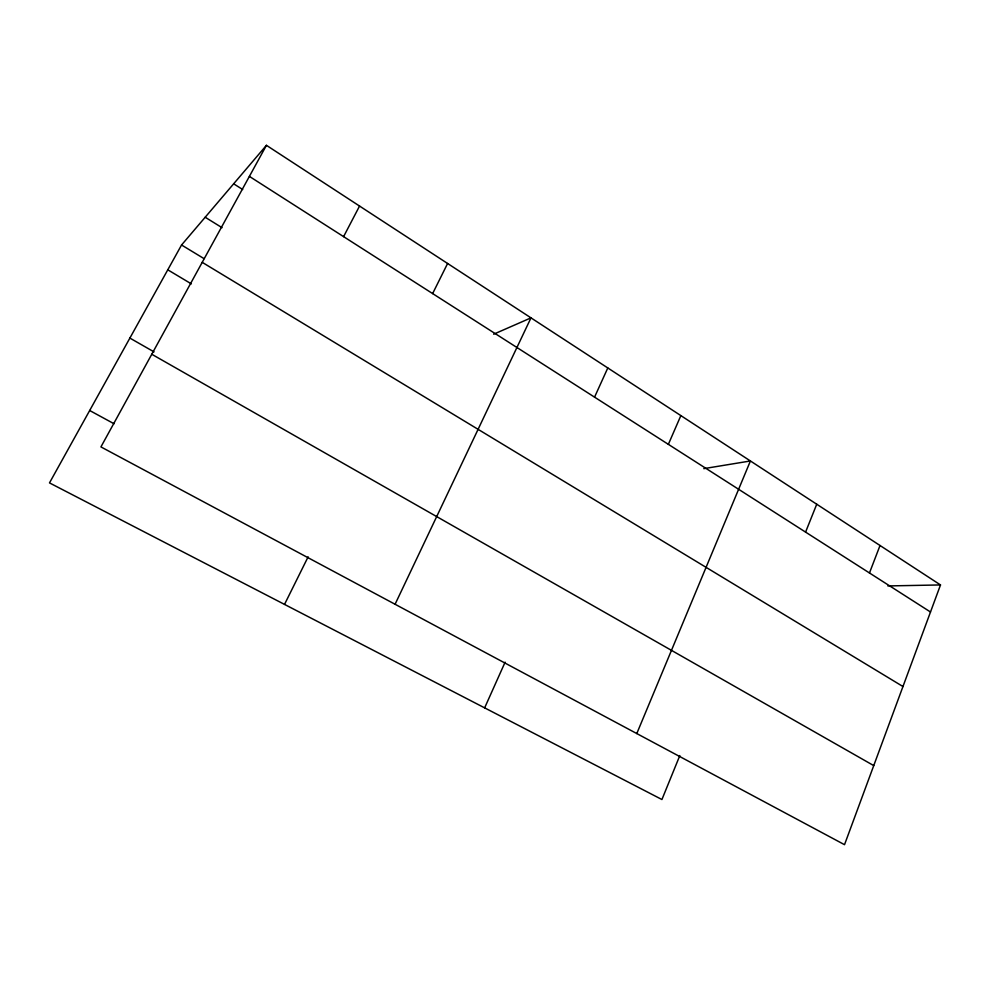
<?xml version="1.0" encoding="UTF-8"?>
<svg xmlns="http://www.w3.org/2000/svg" width="990" height="990" viewBox="0 0 990 990"><rect width="100%" height="100%" fill="white"/><g stroke="black" fill="none" stroke-linecap="round" stroke-linejoin="round"><path stroke-width="1.49" d="M940.5 584.942L844.52 844.68L100.931 446.911L266.434 145.32L940.5 584.942L887.869 585.932M869.468 572.975L880.023 545.502M805.575 532.113L816.738 504.219M679.821 755.568L661.926 799.524L49.5 482.897L181.554 245L266.434 145.32M636.78 733.565L750.42 460.969L703.791 468.641M668.361 444.349L680.86 415.602M484.642 707.862L505.11 662.174M594.557 397.139L607.798 367.958M395.084 604.259L530.986 317.864L493.664 334.199M284.526 604.407L308.125 556.85M432.63 293.585L447.604 263.476M343.592 236.635L359.556 206.044M89.682 410.504L114.048 423.757M129.876 338.085L154.032 351.883M151.779 354.259L873.737 765.604M167.78 269.812L191.355 283.882M181.554 245L204.002 258.613M202.22 262.338L902.967 686.528M205.178 217.243L222.032 227.675M233.665 183.806L242.686 189.523M249.381 176.381L930.501 612.006"/></g></svg>
